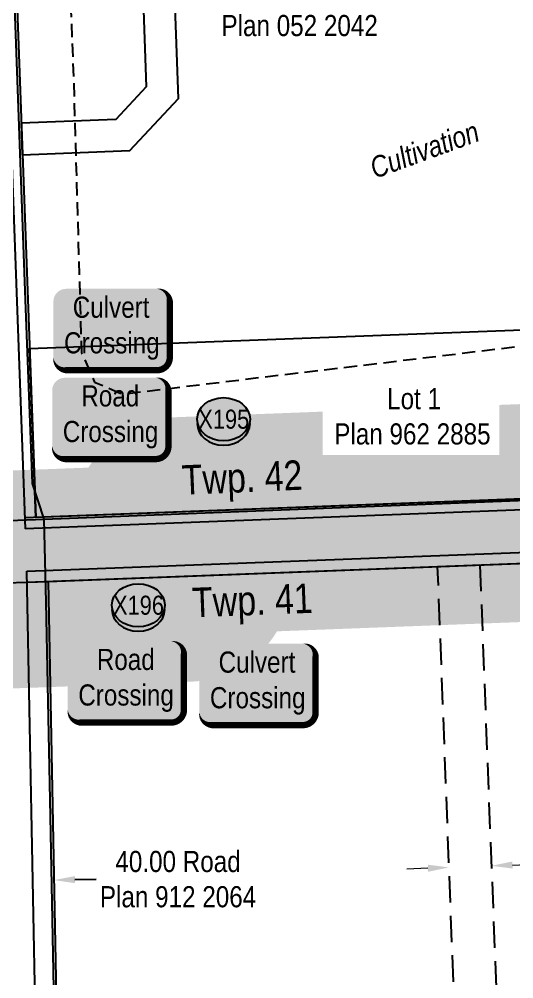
# Model space of a CAD drawing. Extents: x 665644 to 688844, y 5825051 to 5844826.
# Drawn here: x 678762.7 to 678996.5, y 5828775.7 to 5829229.5 of the extents above; entities that cross this region are included whole.
import ezdxf
from ezdxf.enums import TextEntityAlignment as Align

# ---------------------------------------------------------------- set-up
doc = ezdxf.new("R2010")
doc.units = 0
doc.header["$LTSCALE"] = 5
doc.header["$PDSIZE"] = 0.5
for name, pattern in [('BORDER', [44.449999999999996, 12.7, -6.35, 12.7, -6.35, 0, -6.35]), ('foc-ACCESSROAD', [3.75, 2.5, -1.25]), ('UG_PIPE', [1.875, 1.25, -0.625])]:
    doc.linetypes.add(name, pattern=pattern)
doc.layers.get('Defpoints').update_dxf_attribs({"color": 9})
doc.layers.add('AS-BOUNDARY', color=7, linetype='BORDER', lineweight=60, true_color=0xcc33ff)
for name, color, linetype in [('AS-PIPE-UG', 44, 'UG_PIPE'), ('AS-POWER', 104, 'foc-POWER'), ('AS-ROADS', 254, 'Continuous'), ('AS-TELEPHONE', 224, 'foc-TEL'), ('CG-NOTES', 7, 'Continuous'), ('D-TXT', 6, 'Continuous'), ('F-AR', 190, 'foc-ACCESSROAD'), ('F-RW', 190, 'Continuous'), ('L-SEC', 7, 'Continuous'), ('L-TITLEDB', 4, 'Continuous'), ('L-TITLEDB-T', 4, 'Continuous'), ('P-BUFFER-H 30m', 51, 'Continuous'), ('P-CROSSINGS', 250, 'Continuous')]:
    doc.layers.add(name, color=color, linetype=linetype)
for name, color, linetype, lineweight in [('F-AR-T', 190, 'Continuous', 9), ('F-RW-T', 190, 'Continuous', 9), ('T-TEXT', 48, 'Continuous', 18)]:
    doc.layers.add(name, color=color, linetype=linetype, lineweight=lineweight)
doc.layers.add('P-PROPOSED-WL3', color=92, linetype='Continuous', true_color=0x00bd00)
doc.layers.add('P-PROPOSED-WL4', color=7, linetype='Continuous', true_color=0x5b5bc8)
doc.styles.add('175L', font='ARIALN.TTF', dxfattribs={"height": 20})
doc.styles.add('80', font='ARIALN.TTF', dxfattribs={"height": 10})
doc.styles.add('80CG', font='ARIALN.TTF', dxfattribs={"height": 10})
doc.styles.add('80L', font='ARIALN.TTF', dxfattribs={"height": 10})
doc.styles.add('80LS', font='ARIALNI.TTF', dxfattribs={"height": 10})
doc.styles.add('Crossing', font='ARIALN.TTF', dxfattribs={"height": 10})
doc.styles.add('foc-LtypeFont', font='ARIALN.TTF', dxfattribs={"height": 7.349999999999999})
doc.linetypes.add('foc-POWER', pattern='A,6,-1,["P",foc-LtypeFont,S=0.2,R=0,X=-0.625,Y=-0.75],-1.239999999999999,4', length=12.24)
doc.linetypes.add('foc-TEL', pattern='A,2,-1,["T",foc-LtypeFont,S=0.2,R=0,X=-0.425,Y=-0.75],-1.239999999999999,8', length=12.24)
doc.linetypes.add('foc-TEL-NOLINE', pattern='A,0,-2,["T",foc-LtypeFont,S=0.2,R=0,X=-0.425,Y=-0.75],-10.24', length=12.24)
doc.dimstyles.new('Compass 5 000', dxfattribs={"dimscale": 5, "dimtxt": 9, "dimasz": 2, "dimexe": 0.2, "dimexo": 0.0625, "dimgap": 0.5, "dimtad": 0, "dimtih": 1, "dimtoh": 1, "dimzin": 0, "dimdsep": 46, "dimtxsty": '80CG', "dimcen": 0.1, "dimse1": 1, "dimse2": 1, "dimclrd": 256, "dimclrt": 256, "dimaunit": 1, "dimadec": 4, "dimazin": 0, "dimtfac": 0.06, "dimtofl": 0, "dimtmove": 0, "dimatfit": 1, "dimfxl": 0.2, "dimtolj": 1, "dimtzin": 0, "dimlwd": -1, "dimarcsym": 0})

# ---------------------------------------------------------------- blocks, each defined once
blk = doc.blocks.new('*D2073')
at = {"layer": 'Defpoints', "color": 0, "transparency": 16777216}
for p in [(678738.6311336845, 5828843.143490043), (678778.6155625028, 5828843.920188693), (678739.049021451, 5828821.630637332)]:
    blk.add_point(p, dxfattribs=at)
at = {"layer": 'L-TITLEDB', "transparency": 16777216}
for p, q in [((678789.0315641444, 5828822.601549624), (678799.0296780225, 5828822.795763266)), ((678729.0509075758, 5828821.43642369), (678719.0527937006, 5828821.242210047))]:
    blk.add_line(p, q, dxfattribs=at)
for points in [[(678729.0185386355, 5828823.102776003), (678729.0832765162, 5828819.770071377), (678739.049021451, 5828821.630637332)], [(678788.9991952041, 5828824.267901937), (678789.0639330848, 5828820.935197311), (678779.0334502693, 5828822.407335982)]]:
    blk.add_solid(points, dxfattribs=at)
at = {"layer": 'L-TITLEDB', "transparency": 16777216, "insert": (678837.7540982134, 5828822.795763265), "char_height": 10, "attachment_point": 5, "style": '80CG'}
blk.add_mtext('\\A1;40.00 Road\\PPlan 912 2064', dxfattribs=at)
blk = doc.blocks.new('*U695')
h = blk.add_hatch(color=254)
edge = h.paths.add_edge_path()
edge.add_line((-21.49999999999998, -20), (21.49999999999998, -20))
edge.add_arc((21.49999999999998, -14), 6, 270, 360)
edge.add_line((27.49999999999998, -14), (27.49999999999998, 12.5))
edge.add_arc((21.49999999999998, 12.5), 6, 0, 90)
edge.add_line((21.49999999999998, 18.5), (-21.49999999999998, 18.5))
edge.add_arc((-21.49999999999998, 12.5), 6, 90, 180)
edge.add_line((-27.49999999999998, 12.5), (-27.49999999999998, -14))
edge.add_arc((-21.49999999999998, -14), 6, 180, 270)
at = {"color": 160, "flags": 128}
blk.add_lwpolyline([(-21.49999999999998, -20, 3, 3, 0), (21.49999999999998, -20, 3, 3, 0.414213562373095), (27.49999999999998, -14, 3, 3, 0), (27.49999999999998, 12.5, 3, 0, 0.414213562373095), (21.49999999999998, 18.5, 0, 0, 0), (-21.49999999999998, 18.5, 0, 0, 0.414213562373095), (-27.49999999999998, 12.5, 0, 0, 0), (-27.49999999999998, -14, 0, 3, 0.414213562373095)], format="xyseb", close=True, dxfattribs=at)
at = {"color": 160, "style": '80'}
blk.add_attdef('ENTER_TEXT_001', (-26.84515688949523, -4.918144611186903), '', height=10, dxfattribs=at)
blk = doc.blocks.new('*D2077')
at = {"layer": 'Defpoints', "color": 0, "transparency": 16777216}
for p in [(678965.9021023331, 5828827.986149939), (678985.869874118, 5828829.148147536), (678985.8851519685, 5828828.746763766)]:
    blk.add_point(p, dxfattribs=at)
at = {"layer": 'F-AR-T', "transparency": 16777216}
for p, q in [((678955.894060562, 5828828.00717963), (678945.9012966412, 5828827.626825552)), ((678995.8626380387, 5828829.528501613), (679005.8554019594, 5828829.908855692))]:
    blk.add_line(p, q, dxfattribs=at)
for points in [[(678995.7992456923, 5828831.193962267), (678995.926030385, 5828827.863040959), (678985.869874118, 5828829.148147536)], [(678955.8306682156, 5828829.672640284), (678955.9574529083, 5828826.341718975), (678965.8868244827, 5828828.387533708)]]:
    blk.add_solid(points, dxfattribs=at)
at = {"layer": 'F-AR-T', "transparency": 16777216, "insert": (679033.5907362022, 5828829.908855691), "char_height": 10, "attachment_point": 5, "style": '80CG'}
blk.add_mtext('\\A1;Taqa\\P20.00 A/R', dxfattribs=at)
blk = doc.blocks.new('*D2096')
at = {"layer": 'Defpoints', "color": 0, "transparency": 16777216}
for p in [(678836.1662311915, 5829242.387680363), (678821.5217065385, 5829231.562528412), (678836.5385381494, 5829232.106315237)]:
    blk.add_point(p, dxfattribs=at)
at = {"layer": 'F-RW-T', "transparency": 16777216}
for p, q in [((678811.1559496194, 5829241.482012513), (678801.1624996583, 5829241.120131488)), ((678846.1596811523, 5829242.749561388), (678856.1531311134, 5829243.111442414))]:
    blk.add_line(p, q, dxfattribs=at)
for points in [[(678846.0993676481, 5829244.415136382), (678846.2199946566, 5829241.083986394), (678836.1662311915, 5829242.387680363)], [(678811.0956361152, 5829243.147587507), (678811.2162631237, 5829239.816437519), (678821.1493995804, 5829241.843893538)]]:
    blk.add_solid(points, dxfattribs=at)
at = {"layer": 'F-RW-T', "transparency": 16777216, "insert": (678895.2390792718, 5829243.111442414), "char_height": 10, "attachment_point": 5, "style": '80CG'}
blk.add_mtext('\\A1;Mancal\\P15.00 P/L R/W\\PPlan 052 2042', dxfattribs=at)
blk = doc.blocks.new('xing2')
h = blk.add_hatch(color=50)
h.dxf.hatch_style = 1
edge = h.paths.add_edge_path()
edge.add_ellipse((0, 0), major_axis=(-12.5, 0), ratio=0.8162973455633619, start_angle=0, end_angle=360)
h = blk.add_hatch(color=250)
h.dxf.hatch_style = 1
edge = h.paths.add_edge_path()
edge.add_ellipse((0, -2.047489049626165), major_axis=(-12.5, 0), ratio=0.8162973455633619, start_angle=0, end_angle=180)
edge.add_line((12.5, -2.047489049626165), (12.5, 0))
edge.add_ellipse((0, 0), major_axis=(-12.5, 0), ratio=0.8162973455633619, start_angle=0, end_angle=180, ccw=False)
edge.add_line((-12.5, 0), (-12.5, -2.047489049626165))
at = {"color": 250}
blk.add_ellipse((0, 0), major_axis=(-12.5, 0), ratio=0.8162973455633619, dxfattribs=at)
blk.add_ellipse((0, -2.047489049626165), major_axis=(-12.5, 0), ratio=0.8162973455633619, start_param=0, end_param=3.141592653589793, dxfattribs=at)
at = {"color": 250, "style": 'Crossing'}
blk.add_attdef('CROSSING', text='', height=9, dxfattribs=at).set_placement((0.08916442567715421, 0.0199513138486509), align=Align.MIDDLE_CENTER)
at = {"color": 250, "style": 'Crossing', "flags": 1}
for tag, p in [('OWNER', (0.08916442567715421, -12.49201765665748)), ('DESCRIPTION', (0.08916442567715421, -25.770021277247)), ('LOCATION', (0.08916442567715421, -39.30337514164421)), ('DWG_REF', (0.08916442567715421, -52.83672900604233))]:
    blk.add_attdef(tag, text='', height=9, dxfattribs=at).set_placement(p, align=Align.MIDDLE_CENTER)
blk = doc.blocks.new('*U2062')
h = blk.add_hatch(color=59)
edge = h.paths.add_edge_path()
edge.add_line((-21.49999999999998, -20), (21.49999999999998, -20))
edge.add_arc((21.49999999999998, -13.99999999999999), 6.000000000000007, 269.9999999999999, 359.9999999999999)
edge.add_line((27.49999999999999, -14), (27.49999999999999, 12.5))
edge.add_arc((21.49999999999998, 12.49999999999999), 6.000000000000007, 6.785183320455494e-14, 90.00000000000007)
edge.add_line((21.49999999999998, 18.5), (-21.49999999999998, 18.5))
edge.add_arc((-21.49999999999998, 12.49999999999999), 6.000000000000007, 89.99999999999993, 179.9999999999999)
edge.add_line((-27.49999999999999, 12.5), (-27.49999999999999, -14))
edge.add_arc((-21.49999999999998, -13.99999999999999), 6.000000000000007, 180, 270.0000000000001)
at = {"color": 1, "flags": 128}
blk.add_lwpolyline([(-21.49999999999998, -20, 3, 3, 0), (21.49999999999998, -20, 3, 3, 0.4142135623730951), (27.49999999999999, -14, 3, 3, 0), (27.49999999999999, 12.5, 3, 0, 0.4142135623730951), (21.49999999999998, 18.5, 0, 0, 0), (-21.49999999999998, 18.5, 0, 0, 0.4142135623730951), (-27.49999999999999, 12.5, 0, 0, 0), (-27.49999999999999, -14, 0, 3, 0.4142135623730951)], format="xyseb", close=True, dxfattribs=at)
blk.add_lwpolyline([(34.12677702500793, -61.7627003966347, 0, 7.5, 0), (-3.489648155445444e-15, 3.398817913367121e-15, 0, 0, 0)], format="xyseb", dxfattribs=at)
at = {"color": 1, "style": '80'}
blk.add_attdef('ENTER_TEXT_001', (-35.98567530695772, -4.996589358799454), '', height=10, dxfattribs=at)
blk = doc.blocks.new('*U2063')
h = blk.add_hatch(color=59)
edge = h.paths.add_edge_path()
edge.add_line((-21.49999999999998, -20), (21.49999999999998, -20))
edge.add_arc((21.49999999999998, -13.99999999999999), 6.000000000000007, 269.9999999999999, 359.9999999999999)
edge.add_line((27.49999999999999, -14), (27.49999999999999, 12.5))
edge.add_arc((21.49999999999998, 12.49999999999999), 6.000000000000007, 6.785183320455494e-14, 90.00000000000007)
edge.add_line((21.49999999999998, 18.5), (-21.49999999999998, 18.5))
edge.add_arc((-21.49999999999998, 12.49999999999999), 6.000000000000007, 89.99999999999993, 179.9999999999999)
edge.add_line((-27.49999999999999, 12.5), (-27.49999999999999, -14))
edge.add_arc((-21.49999999999998, -13.99999999999999), 6.000000000000007, 180, 270.0000000000001)
at = {"color": 1, "flags": 128}
blk.add_lwpolyline([(-57.55273052145107, 47.93341423281722, 0, 7.5, 0), (-2.082523136747039e-15, -3.134366716705807e-15, 0, 0, 0)], format="xyseb", dxfattribs=at)
blk.add_lwpolyline([(-21.49999999999998, -20, 3, 3, 0), (21.49999999999998, -20, 3, 3, 0.4142135623730951), (27.49999999999999, -14, 3, 3, 0), (27.49999999999999, 12.5, 3, 0, 0.4142135623730951), (21.49999999999998, 18.5, 0, 0, 0), (-21.49999999999998, 18.5, 0, 0, 0.4142135623730951), (-27.49999999999999, 12.5, 0, 0, 0), (-27.49999999999999, -14, 0, 3, 0.4142135623730951)], format="xyseb", close=True, dxfattribs=at)
at = {"color": 1, "style": '80'}
blk.add_attdef('ENTER_TEXT_001', (-35.98567530695772, -4.996589358799454), '', height=10, dxfattribs=at)

msp = doc.modelspace()

# ---------------------------------------------------------------- hatches: boundary and pattern name
at = {"layer": 'AS-ROADS'}
h = msp.add_hatch(color=256, dxfattribs=at)
h.dxf.hatch_style = 1
h.paths.add_polyline_path([(682678.2853381003, 5832378.284077237), (682679.2365286514, 5832371.439630716), (682678.4755958198, 5832368.777922886), (682676.8585767851, 5832365.926079326), (682687.3215748015, 5832365.8310252), (682684.1826901035, 5832370.964332613), (682682.6607754171, 5832374.576664126), (682682.5656710688, 5832377.333453566), (682682.5656710688, 5832379.044565197)], flags=16)
h.paths.add_polyline_path([(681464.5650673703, 5832333.369684006), (681471.9542830467, 5832333.221992977), (681472.5454497152, 5832327.018749721), (681474.3188516729, 5832324.360228672), (681475.2055771633, 5832323.326336482), (681461.313822278, 5832321.997089692), (681462.9394203131, 5832325.39409339), (681463.9739007032, 5832328.200305469), (681464.2521544562, 5832330.271716193), (681464.5424678319, 5832331.722335569)], flags=16)
h.paths.add_polyline_path([(681048.140432772, 5832317.982783621), (681052.2532056044, 5832311.0833101), (681052.6938720931, 5832307.119772823), (681062.3882897116, 5832306.826176451), (681060.1850553179, 5832312.40448003), (681056.9535664368, 5832317.248806428), (681056.6597724373, 5832320.037958221)], flags=16)
edge = h.paths.add_edge_path()
edge.add_line((683515.1778000186, 5832287.040829935), (683508.9342322643, 5832397.565873229))
edge.add_line((677284.424480712, 5825051.076440199), (677268.8858028478, 5825051.076440199))
at = {"layer": 'P-BUFFER-H 30m'}
h = msp.add_hatch(color=256, dxfattribs=at)
h.dxf.hatch_style = 1
edge = h.paths.add_edge_path()
edge.add_line((677193.2694476517, 5828855.565531312), (677090.3358085984, 5828851.800970403))
edge.add_line((677090.3358085984, 5828851.800970403), (677088.0225541162, 5828904.380663082))
edge.add_arc((677137.9742347943, 5828906.578297592), 50.00000000001316, 92.09452760804578, 182.5191151783101, ccw=False)
edge.add_line((677136.1468217229, 5828956.544892048), (677941.687724212, 5828986.005694626))
edge.add_line((677941.687724212, 5828986.005694626), (678734.420098565, 5829015.191523808))
edge.add_line((678734.420098565, 5829015.191523808), (678774.36670766, 5829016.653678538))
edge.add_line((678774.36670766, 5829016.653678538), (678795.3963997847, 5829017.451883916))
edge.add_arc((678838.0138609844, 5828991.303231925), 50.00000000051261, 92.17865486400422, 148.4681107458282, ccw=False)
edge.add_line((678836.1130840781, 5829041.267089334), (679095.9384682177, 5829051.151636194))
edge.add_line((679095.9384682177, 5829051.151636194), (679103.0355260161, 5829053.872721918))
edge.add_arc((679120.9354632803, 5829007.186618568), 50.00000000025715, 92.18665995124161, 110.97734288268211, ccw=False)
edge.add_line((679119.0277056858, 5829057.150209922), (679561.0685842786, 5829074.028637188))
edge.add_arc((679566.876953191, 5829024.367154623), 49.99999999894633, 92.1953972735331, 96.67096221043153, ccw=False)
edge.add_line((679564.9615764188, 5829074.330454472), (680316.8003142059, 5829103.152699065))
edge.add_line((680316.8003142059, 5829103.152699065), (680289.0225567064, 5829852.07102596))
edge.add_line((680289.0225567064, 5829852.07102596), (680264.0477644843, 5830522.758220108))
edge.add_arc((680314.0131344949, 5830524.618811331), 49.99999999991989, 133.2612848911383, 182.1325728515777, ccw=False)
edge.add_line((680279.7468126998, 5830561.030611488), (680276.1895121495, 5830656.552923643))
edge.add_line((680276.1895121495, 5830656.552923643), (680246.2063725584, 5831460.20544893))
edge.add_line((680246.2063725584, 5831460.20544893), (680215.3444651258, 5832284.366145096))
edge.add_arc((680265.3094460017, 5832286.237157143), 50.00000000002867, 92.14862629682148, 182.14452255954, ccw=False)
edge.add_line((680263.4348552814, 5832336.202003881), (681068.876858899, 5832366.420731733))
edge.add_line((681068.876858899, 5832366.420731733), (681821.3941828082, 5832394.721939174))
edge.add_line((681821.3941828082, 5832394.721939174), (681805.5922952372, 5832816.243843672))
edge.add_arc((681855.557199029, 5832818.1169131), 50.00000000004024, 143.1131917442228, 182.1468817986611, ccw=False)
edge.add_line((681815.5660551462, 5832848.128717626), (681834.7269986315, 5832873.660939361))
edge.add_arc((681874.7181425143, 5832843.649134834), 50.00000000006503, 2.1459273368379854, 143.1131917433692, ccw=False)
edge.add_line((681924.6830775017, 5832845.521371922), (681941.4072161752, 5832399.199425261))
edge.add_line((681941.4072161752, 5832399.199425261), (682694.7043927687, 5832426.99137944))
edge.add_line((682694.7043927687, 5832426.99137944), (683448.0529352267, 5832454.846156048))
edge.add_line((683448.0529352267, 5832454.846156048), (683412.2128765224, 5833411.236714798))
edge.add_arc((683462.1778053932, 5833413.109115113), 50.00000000000805, 133.5654823673833, 182.1461145128472, ccw=False)
edge.add_line((683427.7186481964, 5833449.338474551), (683406.0403133791, 5834013.773716717))
edge.add_line((683406.0403133791, 5834013.773716717), (683375.909513884, 5834817.728162211))
edge.add_line((683375.909513884, 5834817.728162211), (683346.2738299753, 5835616.303500293))
edge.add_line((683346.2738299753, 5835616.303500293), (683345.9707763086, 5835624.469710081))
edge.add_arc((683395.9363817509, 5835626.323968096), 50.00000000000704, 171.3480332624307, 182.1253105173373, ccw=False)
edge.add_arc((683395.0970417255, 5835645.628998617), 50.0000025315398, 182.1423719596786, 193.6310332331319, ccw=False)
edge.add_line((683345.1319881267, 5835643.759861914), (683345.0208343772, 5835646.73114178))
edge.add_line((683345.0208343772, 5835646.73114178), (683335.11047517, 5835911.647538057))
edge.add_arc((683366.5665299571, 5835950.512903322), 50.00000000021663, 182.141669276797, 231.0146916993833, ccw=False)
edge.add_line((683316.6014559685, 5835948.644379493), (683298.0391427114, 5836445.008054601))
edge.add_line((683298.0391427114, 5836445.008054601), (683267.9172539123, 5837249.164083064))
edge.add_line((683267.9172539123, 5837249.164083064), (683237.717468095, 5838052.934373215))
edge.add_line((683237.717468095, 5838052.934373215), (683209.0703492042, 5838812.752083203))
edge.add_line((683209.0703492042, 5838812.752083203), (683139.4488375864, 5838810.244071396))
edge.add_arc((683137.6488292159, 5838860.21166059), 49.99999999989873, 205.6851100522715, 272.0631034526466, ccw=False)
edge.add_arc((683124.6284384299, 5838876.926582756), 50.00001351739892, 182.1197916178384, 230.1498663258721, ccw=False)
edge.add_line((683074.6626411035, 5838875.077137085), (683017.9088135888, 5840408.349369254))
edge.add_arc((683049.3995682863, 5840447.186624159), 49.99999999983314, 182.1456223236379, 230.9635181794138, ccw=False)
edge.add_line((682999.4346233328, 5840445.314653059), (682997.6912999583, 5840491.845850299))
edge.add_line((682997.6912999583, 5840491.845850299), (682967.9084488811, 5841296.328702067))
edge.add_line((682967.9084488811, 5841296.328702067), (682938.3866961754, 5842093.709418843))
edge.add_arc((682988.3524630436, 5842095.559321884), 49.99999999990733, 111.05667936151539, 182.1203166583479, ccw=False)
edge.add_arc((683005.0839245401, 5842106.218014977), 50.0000004145791, 91.93416984383703, 133.9412600748099, ccw=False)
edge.add_line((683003.3963634832, 5842156.189528653), (683115.1017991678, 5842159.961875138))
edge.add_arc((683116.7893612906, 5842109.990361912), 49.99999999984401, 73.0496256291309, 91.93417108200458, ccw=False)
edge.add_arc((683171.2603612837, 5842288.710465509), 136.8367342622586, 253.0496256311041, 272.0600348094023)
edge.add_arc((683177.9765149842, 5842101.994481862), 49.99999999993474, 91.93414250031879, 92.06003492423793, ccw=False)
edge.add_line((683176.2889777893, 5842151.965995929), (683814.6402584049, 5842173.523106717))
edge.add_line((683814.6402584049, 5842173.523106717), (684621.6605896383, 5842200.776140623))
edge.add_line((684621.6605896383, 5842200.776140623), (684641.5829884365, 5842201.581997143))
edge.add_line((684641.5829884365, 5842201.581997143), (685446.1393509755, 5842234.13997139))
edge.add_line((685446.1393509755, 5842234.13997139), (685960.1179051101, 5842255.041682178))
edge.add_arc((685970.5996181673, 5841999.020554404), 256.2356028647811, 75.23584333522888, 92.34442649619422, ccw=False)
edge.add_arc((686023.1583103051, 5842198.446500011), 49.99999999930483, 25.11182389281271, 75.23753784095368, ccw=False)
edge.add_line((686068.4323722774, 5842219.66581462), (686069.0595246061, 5842218.327706679))
edge.add_line((686069.0595246061, 5842218.327706679), (686069.1165342992, 5842218.206069367))
edge.add_line((686069.1165342992, 5842218.206069367), (686151.7944920432, 5842041.802304616))
edge.add_line((686151.7944920432, 5842041.802304616), (686199.8997525943, 5842064.348562089))
edge.add_arc((686221.1190672041, 5842019.074500117), 49.99999999977858, 28.961832853316878, 115.1118238929335, ccw=False)
edge.add_arc((684692.8285443484, 5841173.25960537), 1796.732594996883, 27.36859605449672, 28.961832854582724, ccw=False)
edge.add_arc((686159.441057942, 5842138.17156902), 189.5904804333005, 312.8790019031197, 331.455065365249)
edge.add_arc((686369.907546537, 5842023.68377265), 50.00000005195962, 151.3937660996388, 151.4550592956568, ccw=False)
edge.add_line((686326.0110021135, 5842047.623141749), (686381.4785262584, 5842149.331445687))
edge.add_arc((686653.533247225, 5842001.31607483), 309.713288720183, 123.62149172746021, 151.4509487220448, ccw=False)
edge.add_arc((686531.973332767, 5842256.565246421), 50.00000334216023, 92.20104663889538, 176.9581166446174, ccw=False)
edge.add_line((686530.0530294931, 5842306.528360511), (686619.6567451307, 5842309.972233857))
edge.add_arc((686643.2212268643, 5842265.873308694), 49.99999999908385, 92.20461209808428, 118.1180421206335, ccw=False)
edge.add_line((686641.2978145679, 5842315.836299848), (687072.8912557747, 5842332.451240477))
edge.add_line((687072.8912557747, 5842332.451240477), (687822.0640994121, 5842360.600965382))
edge.add_line((687822.0640994121, 5842360.600965382), (687807.746291023, 5842732.726488806))
edge.add_line((687807.746291023, 5842732.726488806), (687793.2004169191, 5843110.265994609))
edge.add_line((687793.2004169191, 5843110.265994609), (687764.494654029, 5843859.410869647))
edge.add_line((687764.494654029, 5843859.410869647), (687743.266597698, 5843858.63690481))
edge.add_arc((687741.4448319115, 5843908.603705482), 49.99999999976465, 182.098258404937, 272.0880519831767, ccw=False)
edge.add_line((687691.4783565535, 5843906.773038855), (687690.9191212865, 5843922.036885792))
edge.add_line((687690.9191212865, 5843922.036885792), (687685.1750776278, 5843921.826203313))
edge.add_arc((687683.3423886807, 5843971.792604537), 50.00000000056999, 182.1005773710572, 272.10057736982804, ccw=False)
edge.add_line((687633.3759874573, 5843969.959915589), (687633.2660261205, 5843972.957899662))
edge.add_arc((687683.232427344, 5843974.790588608), 49.99999999995843, 92.10057736956139, 182.1005773689193, ccw=False)
edge.add_line((687681.3997383971, 5844024.756989832), (687740.1103110539, 5844026.910401223))
edge.add_arc((687741.9430000009, 5843976.944), 49.99999999963502, 2.0982584049418733, 92.10057736973391, ccw=False)
edge.add_line((687791.9094753588, 5843978.774666627), (687792.4691348092, 5843963.499241966))
edge.add_line((687792.4691348092, 5843963.499241966), (687813.6084179482, 5843964.269970174))
edge.add_arc((687815.4301837342, 5843914.303169502), 49.99999999974344, 2.194388290589302, 92.08805198251008, ccw=False)
edge.add_line((687865.3935173055, 5843916.217666416), (687896.1244814363, 5843114.220337371))
edge.add_line((687896.1244814363, 5843114.220337371), (687910.6700292684, 5842736.689328488))
edge.add_line((687910.6700292684, 5842736.689328488), (687927.0271464587, 5842311.552840158))
edge.add_arc((687877.06411352, 5842309.630513555), 50.00000000009395, -87.84815910800188, 2.2033670640560103, ccw=False)
edge.add_line((687878.9415075285, 5842259.665772069), (687076.8074530836, 5842229.526085102))
edge.add_line((687076.8074530836, 5842229.526085102), (686670.0895939633, 5842213.868752073))
edge.add_arc((686646.521995715, 5842257.966011769), 49.99999999861262, 272.2010508360494, 298.1220913469317, ccw=False)
edge.add_line((686648.4423025205, 5842208.002901161), (686596.3876411379, 5842206.002206664))
edge.add_arc((686560.2262529256, 5842240.532685993), 50.00000000178802, 291.29898299791574, 316.3216176845964, ccw=False)
edge.add_arc((686653.5288029776, 5842001.211468394), 206.865745163711, 111.2989829977919, 121.8968722049181)
edge.add_arc((686653.5567189149, 5842001.470831282), 206.660359007515, 121.9414383888691, 151.4896666695914)
edge.add_arc((686425.3349165882, 5842125.443593802), 53.05956125937981, 331.3938237708222, 331.4847941216486, ccw=False)
edge.add_line((686471.9175698687, 5842100.039392292), (686416.4504654079, 5841998.331857909))
edge.add_arc((686159.4410706137, 5842138.171585338), 292.5901200999534, 301.1083545780991, 331.4492307524769, ccw=False)
edge.add_arc((686284.7772405236, 5841930.467924123), 50.00000000013203, 298.4496732960127, 301.1083545718683, ccw=False)
edge.add_line((686308.5965731543, 5841886.506129425), (686291.7584415553, 5841877.382910951))
edge.add_arc((686267.9391089197, 5841921.344705646), 50.00000000001214, 205.4049751483153, 298.4496733024642, ccw=False)
edge.add_arc((684692.8285442052, 5841173.259605309), 1693.73295215225, 25.40497514581073, 25.75038696365656)
edge.add_arc((684692.8285425749, 5841173.259604581), 1693.732953937045, 25.75038696188714, 25.87237360169477)
edge.add_arc((684692.8285443607, 5841173.259605403), 1693.732951971378, 25.87237360302555, 27.28696344885967)
edge.add_line((686198.0855467115, 5841949.746997102), (686147.5159462001, 5841926.045738231))
edge.add_arc((686126.2966315902, 5841971.319800204), 49.99999999982798, 205.111823892756, 295.11182389305424, ccw=False)
edge.add_line((686081.0225696178, 5841950.100485594), (685986.6712779069, 5842151.410768539))
edge.add_arc((685970.5937644773, 5841998.966767618), 153.2894642650321, 83.97955376408784, 92.34624866878153)
edge.add_line((685964.3183512387, 5842152.127725579), (685450.3139789107, 5842131.22496357))
edge.add_line((685450.3139789107, 5842131.22496357), (684645.746755132, 5842098.666548817))
edge.add_line((684645.746755132, 5842098.666548817), (684625.6468712108, 5842097.853513057))
edge.add_arc((684623.6260351473, 5842147.812658582), 49.99999999937322, 271.93414036268746, 272.3163384701249, ccw=False)
edge.add_line((684625.3135704778, 5842097.841144452), (683818.116571065, 5842070.582144469))
edge.add_line((683818.116571065, 5842070.582144469), (683179.8198569453, 5842049.026876391))
edge.add_arc((683171.2603612848, 5842288.710465509), 239.836377263132, 255.28310899669322, 272.0452574785627, ccw=False)
edge.add_line((683110.3315874884, 5842056.742423783), (683042.9098489814, 5842054.465559129))
edge.add_line((683042.9098489814, 5842054.465559129), (683070.8375763816, 5841300.139367376))
edge.add_line((683070.8375763816, 5841300.139367376), (683100.6195559803, 5840495.679914463))
edge.add_line((683100.6195559803, 5840495.679914463), (683101.2275939236, 5840479.450851958))
edge.add_arc((683069.7509186822, 5840440.602185111), 50.00000000020659, 2.1198263847462044, 50.98428625164331, ccw=False)
edge.add_line((683119.716701378, 5840442.451660601), (683176.262511086, 5838914.799277194))
edge.add_arc((683139.8642451408, 5838880.51857942), 50.00000003695428, 43.03682799302908, 43.283910374998925, ccw=False)
edge.add_line((683176.410004301, 5838914.641995003), (683258.2388935739, 5838917.589759504))
edge.add_arc((683260.0389019445, 5838867.62217031), 50.00000000083364, 2.159178314160272, 92.06310345274147, ccw=False)
edge.add_line((683310.0034025974, 5838869.505962896), (683340.6442413912, 5838056.808099111))
edge.add_line((683340.6442413912, 5838056.808099111), (683370.8444992199, 5837253.025248259))
edge.add_line((683370.8444992199, 5837253.025248259), (683400.966724151, 5836448.860252313))
edge.add_line((683400.966724151, 5836448.860252313), (683418.0095961622, 5835993.127045879))
edge.add_arc((683386.5530056524, 5835954.262114212), 50.00000000002787, 2.1424007889364134, 51.013901926076585, ccw=False)
edge.add_line((683436.5180557811, 5835956.13127596), (683446.0740434256, 5835700.687678338))
edge.add_line((683446.0740434256, 5835700.687678338), (683600.3990515977, 5835706.871912383))
edge.add_line((683600.3990515977, 5835706.871912383), (683603.4064705202, 5835706.991838079))
edge.add_line((683603.4064705202, 5835706.991838079), (684089.6913934452, 5835726.416459564))
edge.add_line((684089.6913934452, 5835726.416459564), (684311.9834922424, 5835735.295463511))
edge.add_line((684311.9834922424, 5835735.295463511), (684841.2610847508, 5835756.415765942))
edge.add_line((684841.2610847508, 5835756.415765942), (684873.734033837, 5835780.117569003))
edge.add_arc((684903.2118100154, 5835739.731176349), 50.00000000019938, 36.125072348126196, 126.12547314705961, ccw=False)
edge.add_line((684943.598408873, 5835769.208670014), (684946.0829028081, 5835765.804708297))
edge.add_line((684946.0829028081, 5835765.804708297), (684975.4159955016, 5835766.986960041))
edge.add_arc((684977.4295790589, 5835717.027521681), 50.00000000018589, -29.57157295117821, 92.30802093848592, ccw=False)
edge.add_line((685020.9165735368, 5835692.352001195), (685015.074247281, 5835682.055755984))
edge.add_line((685015.074247281, 5835682.055755984), (685003.1946492328, 5835661.117477187))
edge.add_arc((684959.706529138, 5835685.791013833), 50.00000000006353, 272.2878226363182, 330.4310408002648, ccw=False)
edge.add_line((684961.7025005259, 5835635.830868735), (684201.4009713895, 5835605.455854898))
edge.add_line((684201.4009713895, 5835605.455854898), (683450.8594979764, 5835575.475944649))
edge.add_line((683450.8594979764, 5835575.475944649), (683478.8376054423, 5834821.566258009))
edge.add_line((683478.8376054423, 5834821.566258009), (683508.9659215331, 5834017.67759611))
edge.add_line((683508.9659215331, 5834017.67759611), (683532.197757395, 5833412.794696627))
edge.add_arc((683482.2345943314, 5833410.875755078), 49.99999999991317, -46.49214372895449, 2.199485213011826, ccw=False)
edge.add_line((683516.6572958793, 5833374.611756152), (683552.9660379527, 5832405.714400118))
edge.add_arc((683503.0011090819, 5832403.841999802), 50.0000000000778, -87.88247491763241, 2.146114514980127, ccw=False)
edge.add_line((683504.8485776795, 5832353.876142862), (682698.5061288355, 5832324.061936835))
edge.add_line((682698.5061288355, 5832324.061936835), (681892.2716035877, 5832294.316925429))
edge.add_arc((681890.428170484, 5832344.282931417), 50.00000000042327, 264.0577054170767, 272.11289759386307, ccw=False)
edge.add_arc((681876.3421112149, 5832343.751385015), 50.00002151354086, 272.1534577219898, 280.26460229970564, ccw=False)
edge.add_line((681878.2209159865, 5832293.786675029), (681072.7432892129, 5832263.493699025))
edge.add_line((681072.7432892129, 5832263.493699025), (680320.2550707972, 5832235.261701241))
edge.add_line((680320.2550707972, 5832235.261701241), (680349.1341185678, 5831464.052840161))
edge.add_line((680349.1341185678, 5831464.052840161), (680379.1176573236, 5830660.389626253))
edge.add_line((680379.1176573236, 5830660.389626253), (680384.1882976034, 5830524.230405194))
edge.add_arc((680334.2229329896, 5830522.369669044), 50.00000000007834, -46.738894528477374, 2.132739040597585, ccw=False)
edge.add_line((680368.489140762, 5830485.957761584), (680391.9511199848, 5829855.896489642))
edge.add_line((680391.9511199848, 5829855.896489642), (680421.6911576766, 5829054.072986014))
edge.add_arc((680371.7255148672, 5829052.219735184), 49.99999999997271, -87.80460273530582, 2.124155575005318, ccw=False)
edge.add_line((680373.6408916317, 5829002.256435335), (679575.7991323288, 5828971.670633916))
edge.add_arc((679569.9774178298, 5829021.330553772), 49.99999999824144, 272.18665994665736, 276.68635961257974, ccw=False)
edge.add_line((679571.8851754202, 5828971.36696242), (679131.7208905946, 5828954.560189039))
edge.add_line((679131.7208905946, 5828954.560189039), (679124.6202810733, 5828951.837741546))
edge.add_arc((679106.7203438075, 5828998.523844895), 49.99999999997103, 272.1786548649779, 290.97734288480797, ccw=False)
edge.add_line((679108.6211207146, 5828948.559987486), (678884.5912451805, 5828940.037210507))
edge.add_arc((678841.9713507529, 5828966.181896372), 49.99999999970175, 272.1877314634441, 328.47344273409897, ccw=False)
edge.add_line((678843.8800427369, 5828916.218340705), (678778.1966903553, 5828913.709126009))
edge.add_arc((678776.2879988349, 5828963.672681694), 50.00000000032779, 272.0730654179237, 272.1877309318092, ccw=False)
edge.add_line((678778.0966949976, 5828913.705406221), (678738.1266518983, 5828912.258585647))
edge.add_line((678738.1266518983, 5828912.258585647), (677945.4650459163, 5828883.075353849))
edge.add_line((677945.4650459163, 5828883.075353849), (677193.2694476517, 5828855.565531312))
at = {"layer": 'P-PROPOSED-WL3'}
h = msp.add_hatch(color=256, dxfattribs=at)
h.dxf.hatch_style = 1
h.paths.add_polyline_path([(678736.317955272, 5828962.225861103), (678776.2879983714, 5828963.672681676), (678776.2293839831, 5828966.68837479), (678736.2596896065, 5828965.225376219)])
h = msp.add_hatch(color=256, dxfattribs=at)
h.dxf.hatch_style = 1
h.paths.add_polyline_path([(678736.317955272, 5828962.225861103), (678776.2879983714, 5828963.672681676), (678776.2293839831, 5828966.68837479), (678736.2596896065, 5828965.225376219)])

# ---------------------------------------------------------------- linework, layer by layer
at = {"layer": 'AS-PIPE-UG', "flags": 128}
msp.add_lwpolyline([(678765.4320580742, 5829836.29821744), (678766.1283124981, 5829800.604763214), (678768.339179292, 5829746.842699588), (678776.2071944084, 5829510.38415832), (678788.3561817049, 5829201.483434135), (678792.118467619, 5829071.740747449), (678798.3415774278, 5829057.87449926), (678811.292718244, 5829052.241223487), (679068.094137696, 5829083.091082687), (679109.9215860196, 5829081.405253757), (679113.5627035222, 5829070.404239811)], dxfattribs=at)
at = {"layer": 'AS-POWER', "flags": 128}
for points in [[(678792.8381457436, 5828064.274921867), (678790.3120872697, 5828185.135818469), (678777.5336021335, 5828852.506721236), (678775.4382207096, 5828953.750829903), (678774.5034959404, 5828993.023253946), (678768.9242669551, 5829009.881644174), (678765.6423311125, 5829096.772158721), (678736.5441905941, 5829892.777974872)], [(678774.5034959404, 5828993.023253946), (679566.8769531833, 5829024.367154622), (680388.7130328722, 5829055.856249496), (681191.5346233114, 5829085.948639521), (681291.468801953, 5829089.699768668)], [(677137.0807748227, 5828930.449378605), (677239.3601077634, 5828936.764863836), (677639.0184816543, 5828951.414512752), (678031.440767974, 5828965.72759281), (678042.4298111992, 5828966.118482975), (678346.395155599, 5828977.321148739), (678670.6577554431, 5828989.156396038), (678774.5034959404, 5828993.023253946)]]:
    msp.add_lwpolyline(points, dxfattribs=at)
at = {"layer": 'AS-ROADS', "const_width": 6.999131999999999, "flags": 128}
msp.add_lwpolyline([(681292.1344753599, 5829071.84504635), (678754.9236483958, 5828977.063492498), (677020.6213491405, 5828912.234140112)], dxfattribs=at)
at = {"layer": 'AS-TELEPHONE', "linetype": 'foc-TEL-NOLINE', "flags": 128}
msp.add_lwpolyline([(677021.1880326974, 5828899.315055239), (677121.0072786361, 5828902.95921108), (678746.253723084, 5828962.579817208), (678766.3532304352, 5828963.31172644), (679567.9374033374, 5828993.92773265), (680369.7223880034, 5829024.652119282)], dxfattribs=at)
msp.add_lwpolyline([(677021.1880326974, 5828899.315055239), (677121.0072786361, 5828902.95921108), (678746.253723084, 5828962.579817208), (678766.3532304352, 5828963.31172644), (679567.9374033374, 5828993.92773265), (680369.7223880034, 5829024.652119282)], dxfattribs=at)
at = {"layer": 'F-AR', "flags": 128}
msp.add_lwpolyline([(678980.452575309, 5828971.472868741), (678990.8303972646, 5828698.823958567), (678988.1732792724, 5828638.890270378), (678968.195383211, 5828639.775976376), (678970.8160116929, 5828698.886610812), (678960.4696338562, 5828970.709412691)], close=True, dxfattribs=at)
at = {"layer": 'F-RW', "flags": 128}
msp.add_lwpolyline([(678804.118546956, 5829373.224890898), (678816.8239712882, 5829365.144892948), (678822.7662343561, 5829197.595671628), (678808.2850302481, 5829182.130589535), (678763.559576892, 5829180.363808637), (678764.1175077001, 5829165.378667031), (678815.0361929999, 5829167.368420272), (678837.9933459602, 5829191.931374081), (678831.415161756, 5829373.589845643), (678812.2965327592, 5829385.873322303)], close=True, dxfattribs=at)
at = {"layer": 'L-SEC', "flags": 128}
for points in [[(678735.923004252, 5829792.668873399), (678765.500336208, 5828988.544597176)], [(679567.0719290042, 5829019.038815424), (678765.500336208, 5828988.544597176)], [(678766.250243208, 5828968.460087963), (679567.8078377399, 5828998.940307948)], [(678781.891303476, 5828163.898865922), (678766.250243208, 5828968.460087963)]]:
    msp.add_lwpolyline(points, dxfattribs=at)
at = {"layer": 'L-TITLEDB', "flags": 128}
for points in [[(678741.12535908, 5829792.858849834), (678770.4817184394, 5828993.899933032)], [(679566.881952564, 5829024.214173594), (678765.3063602642, 5828993.700957702)], [(678766.3532304352, 5828963.31172644), (678776.2879983714, 5828963.672681676), (679287.6445822921, 5828983.209258834), (679420.6510874401, 5828988.286629167), (679968.8301048113, 5829009.282025416), (680369.7223880034, 5829024.652119282)], [(678766.3532304352, 5828963.31172644), (678776.2879983714, 5828963.672681676), (679287.6445822921, 5828983.209258834), (679420.6510874401, 5828988.286629167), (679968.8301048113, 5829009.282025416), (680369.7223880034, 5829024.652119282)], [(678776.2879983714, 5828963.672681676), (678791.825071536, 5828164.294816818)]]:
    msp.add_lwpolyline(points, dxfattribs=at)
msp.add_lwpolyline([(678770.4817184394, 5828993.899933032), (678767.520085728, 5829073.857017124), (679121.10823536, 5829087.2313585), (679124.1738551762, 5829007.310269943)], close=True, dxfattribs=at)

# ---------------------------------------------------------------- block references
at = {"layer": 'CG-NOTES'}
ref = msp.add_blockref('*U695', (678806.353120157, 5829083.514887079), dxfattribs=dict(at, xscale=0.9999949994049304, yscale=0.9999949994049304, zscale=0.9999949994049304))
ref.add_attrib('ENTER_TEXT_001', 'Culvert', (678787.973266638, 5829088.31818275), dxfattribs={"layer": '0', "color": 160, "height": 9.999949994049304, "style": '80'})
ref.add_attrib('ENTER_TEXT_002', 'Crossing', (678783.8771070394, 5829071.47424697), dxfattribs={"layer": '0', "color": 160, "height": 9.999949994049304, "style": '80'})
ref = msp.add_blockref('*U2062', (678805.7403233387, 5829041.479835629), dxfattribs=dict(at, xscale=0.9989460498686155, yscale=0.9989460498686155, zscale=0.9989460498686155))
ref.add_attrib('ENTER_TEXT_001', 'Road', (678792.0439961883, 5829046.36667607), dxfattribs={"layer": '0', "color": 1, "height": 9.989460498686155, "style": '80'})
ref.add_attrib('ENTER_TEXT_002', 'Crossing', (678783.2878865425, 5829029.540408818), dxfattribs={"layer": '0', "color": 1, "height": 9.989460498686155, "style": '80'})
ref = msp.add_blockref('*U2063', (678813.0744199799, 5828916.874935474), dxfattribs=dict(at, xscale=0.9989460498686155, yscale=0.9989460498686155, zscale=0.9989460498686155))
ref.add_attrib('ENTER_TEXT_001', 'Road', (678799.3780928296, 5828921.761775916), dxfattribs={"layer": '0', "color": 1, "height": 9.989460498686155, "style": '80'})
ref.add_attrib('ENTER_TEXT_002', 'Crossing', (678790.6219831838, 5828904.935508664), dxfattribs={"layer": '0', "color": 1, "height": 9.989460498686155, "style": '80'})
ref = msp.add_blockref('*U695', (678875.3040799288, 5828915.689247991), dxfattribs=dict(at, xscale=0.9999949994049304, yscale=0.9999949994049304, zscale=0.9999949994049304))
ref.add_attrib('ENTER_TEXT_001', 'Culvert', (678856.9242264098, 5828920.492543662), dxfattribs={"layer": '0', "color": 160, "height": 9.999949994049304, "style": '80'})
ref.add_attrib('ENTER_TEXT_002', 'Crossing', (678852.8280668112, 5828903.648607883), dxfattribs={"layer": '0', "color": 160, "height": 9.999949994049304, "style": '80'})
at = {"layer": 'P-CROSSINGS', "xscale": 0.999876, "yscale": 0.999876, "zscale": 0.999876}
for p, values in [((678859.2786198168, 5829040.344345683), {'CROSSING': 'X195'}), ((678818.9747077192, 5828952.37129556), {'CROSSING': 'X196'})]:
    msp.add_blockref('xing2', p, dxfattribs=at).add_auto_attribs(values)

# ---------------------------------------------------------------- texts
at = {"layer": 'D-TXT', "color": 3, "char_height": 13.998264, "attachment_point": 1, "style": '80L'}
for s, insert, rotation in [('Twp. 42', (678839.2153296048, 5829018.526184684), 2.505158383222754), ('Twp. 41', (678844.099520184, 5828960.603140902), 2.1975298903177656)]:
    msp.add_mtext_dynamic_manual_height_columns(s, width=101.3953957241029, gutter_width=47.5, heights=[0], dxfattribs=dict(at, insert=insert, rotation=rotation))
at = {"layer": 'T-TEXT', "style": '80LS'}
msp.add_text('Cultivation', height=9.998650000000007, rotation=19.99999999999354, dxfattribs=at).set_placement((678954.2246469422, 5829167.818122077), align=Align.MIDDLE_CENTER)

# ---------------------------------------------------------------- dimensions: what is measured, and where the dimension line sits
at = {"layer": 'F-AR-T'}
dim = msp.add_aligned_dim(p1=(678965.9021023331, 5828827.986149939), p2=(678985.8851519685, 5828828.746763767), distance=0.4016744244925835, text='Taqa\\P20.00 A/R', dimstyle='Compass 5 000', dxfattribs=at)
dim.commit()
dim.dimension.update_dxf_attribs({"geometry": '*D2077', "text_midpoint": (679033.5907362022, 5828829.908855691)})
at = {"layer": 'F-RW-T'}
dim = msp.add_aligned_dim(p1=(678821.5217065385, 5829231.562528412), p2=(678836.5385381493, 5829232.106315237), distance=10.288103874505858, text='Mancal\\P15.00 P/L R/W\\PPlan 052 2042', dimstyle='Compass 5 000', dxfattribs=at)
dim.commit()
dim.dimension.update_dxf_attribs({"geometry": '*D2096', "text_midpoint": (678895.2390792718, 5829243.111442414)})
at = {"layer": 'L-TITLEDB'}
dim = msp.add_linear_dim(base=(678739.049021451, 5828821.630637332), p1=(678778.6155625026, 5828843.920188693), p2=(678738.6311336845, 5828843.143490043), angle=181.11283216850651, text='40.00 Road\\PPlan 912 2064', dimstyle='Compass 5 000', dxfattribs=at)
dim.commit()
dim.dimension.update_dxf_attribs({"geometry": '*D2073', "text_midpoint": (678837.7540982134, 5828822.795763265), "dimtype": 161})

# ---------------------------------------------------------------- next in the draw order: texts
at = {"layer": 'L-TITLEDB-T', "insert": (678911.1448080045, 5829055.066371055), "char_height": 9.999999999999986, "attachment_point": 1, "style": '175L', "bg_fill": 2}
msp.add_mtext_dynamic_manual_height_columns('\\pi25.452;Lot 1\\P\\pi0.45587;Plan 962 2885', width=73.44924965893588, gutter_width=100, heights=[0], dxfattribs=at)

# ---------------------------------------------------------------- next in the draw order: hatches: boundary and pattern name
at = {"layer": 'P-PROPOSED-WL4'}
h = msp.add_hatch(color=256, dxfattribs=at)
h.dxf.hatch_style = 1
h.paths.add_polyline_path([(678776.2879983714, 5828963.672681674), (678841.971350753, 5828966.181896366), (678841.1253531711, 5828988.419804673), (679106.7203438084, 5828998.523844888), (679121.5458877473, 5829004.208112527), (679569.9774178257, 5829021.33055376), (679569.9724035881, 5829021.483989432), (680371.7255148672, 5829052.219735166), (680341.9857499743, 5829854.035898406), (680317.1223065838, 5830521.732882491), (680334.2229329897, 5830522.369669038), (680329.1524193032, 5830658.525493845), (680299.169137692, 5831462.181828108), (680268.4192118788, 5832283.352091501), (681070.8641820675, 5832313.458376093), (681876.3418088409, 5832343.751352109), (681858.5945510867, 5832817.166813041), (681872.037513155, 5832835.079745594), (681890.4281704881, 5832344.282931399), (682696.6586602379, 5832374.027793769), (683503.0011090819, 5832403.84199979), (683465.2875652518, 5833410.226435526), (683482.2345943312, 5833410.875755072), (683459.0009999999, 5834015.804999987), (683428.872, 5834819.711999987), (683399.237, 5835618.268999986), (683396.2394354176, 5835618.157758301), (683425.8744354176, 5834819.600758302), (683456.003476447, 5834015.692658152), (683479.1220434299, 5833413.758327702), (683462.1778053932, 5833413.109115095), (683499.8911989359, 5832406.728689771), (682696.547825868, 5832377.025373433), (681893.3134392832, 5832347.391048552), (681874.7181425143, 5832843.649134821), (681855.557199029, 5832818.11691308), (681873.2319297001, 5832346.636142171), (681070.7514496193, 5832316.455884987), (680265.3094460017, 5832286.237157124), (680296.1716105789, 5831462.069581299), (680326.1548767634, 5830658.413659771), (680331.1137522071, 5830525.255597541), (680314.0131344949, 5830524.618811319), (680338.988199516, 5829853.924276775), (680368.6169049387, 5829055.10239587), (679566.8769531833, 5829024.367154615), (679566.881952564, 5829024.214173587), (679120.9354632788, 5829007.18661855), (679106.1101203562, 5829001.50242799), (678838.0138609844, 5828991.303231913), (678838.859848668, 5828969.065583788), (678776.2293839831, 5828966.688374789)])

# ---------------------------------------------------------------- next in the draw order: linework, layer by layer
at = {"layer": 'AS-BOUNDARY', "flags": 128}
msp.add_lwpolyline([(681195.7416171143, 5828960.591162347, 3.999504, 3.999504, 0), (681192.4993510081, 5829060.527670167, 3.999504, 3.999504, 0), (680369.5634077202, 5829029.677496064, 3.999504, 3.999504, 0), (678766.250243208, 5828968.460087963, 3.999504, 3.999504, 0), (678746.1507358553, 5828967.743176865, 3.999504, 3.999504, 0), (677140.8788142592, 5828908.866478488, 3.999504, 3.999504, 0), (677020.9610688896, 5828904.489309306, 4, 4, 0), (675516.497, 5828849.072999991, 4, 4, 0), (673867.9610000001, 5828791.251, 4, 4, 0), (673065.4849975904, 5828763.022066883, 4, 4, 0), (673097.9644402675, 5827861.147921383, 0, 0, 0)], format="xyseb", dxfattribs=at)

doc.saveas('drawing.dxf')
